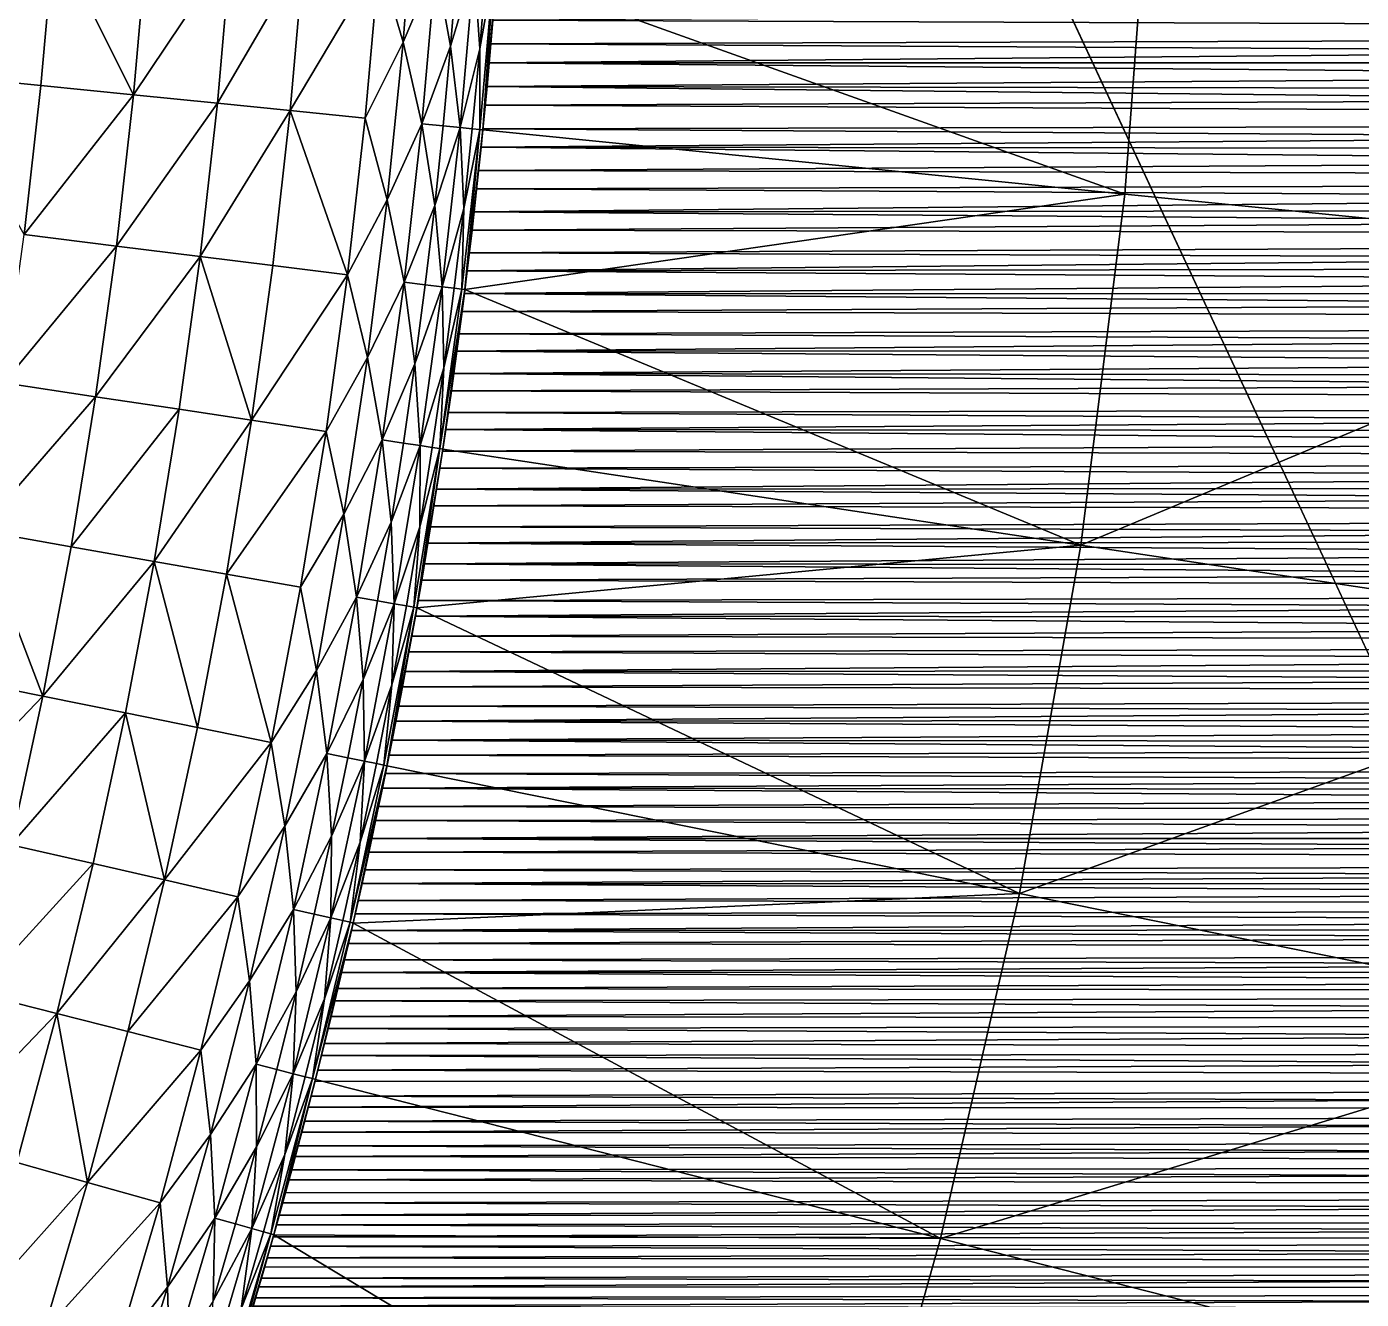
# Model space of a CAD drawing. Header units: millimetres. Extents: x -3750 to 5350, y -3750 to 3750.
# Drawn here: x 2311 to 2828, y -702 to -209 of the extents above; entities that cross this region are included whole.
import ezdxf

# ---------------------------------------------------------------- set-up
doc = ezdxf.new("R2010")
doc.units = ezdxf.units.MM
doc.header["$MEASUREMENT"] = 0
doc.layers.add('MESH_3D', color=2, linetype='CONTINUOUS')

msp = doc.modelspace()

# ---------------------------------------------------------------- linework, layer by layer
at = {"layer": 'MESH_3D'}
for points in [[(925.34, 3634.04, 32500), (-2410.45, 2872.67, 32500), (3378.63, -1627.06, 32500)], [(925.34, 3634.04, 32500), (3634.04, -925.34, 32500), (3745.34, -186.92, 32500)], [(925.34, 3634.04, 32500), (3378.63, -1627.06, 32500), (3634.04, -925.34, 32500)], [(3378.63, -1627.06, 32500), (-2410.45, 2872.67, 32500), (-1955.38, -3199.84, 32500)], [(2746.58, -137.08, 24200), (2736.33, -273.81, 24200), (2493.01, -186.83, 24000)], [(2985.09, -298.7, 24400), (2736.33, -273.81, 24200), (2746.58, -137.08, 24200)], [(2996.27, -149.54, 24400), (2985.09, -298.7, 24400), (2746.58, -137.08, 24200)], [(2461.28, -153.62, -205.25), (2456.68, -214.93, -205.25), (2447.36, -183.4, -238.11)], [(2461.28, -153.62, -205.25), (2469.34, -185.05, -171.85), (2456.68, -214.93, -205.25)], [(2321.43, -173.97, -455.71), (2274.58, -227.61, -506.08), (2279.55, -170.83, -506.08)], [(2321.43, -173.97, -455.71), (2316.37, -231.79, -455.71), (2274.58, -227.61, -506.08)], [(2352.18, -235.37, -406.77), (2316.37, -231.79, -455.71), (2321.43, -173.97, -455.71)], [(2357.32, -176.66, -406.77), (2352.18, -235.37, -406.77), (2321.43, -173.97, -455.71)], [(2389.93, -179.1, -355.73), (2352.18, -235.37, -406.77), (2357.32, -176.66, -406.77)], [(2389.93, -179.1, -355.73), (2384.72, -238.63, -355.73), (2352.18, -235.37, -406.77)], [(2418.25, -181.22, -303.82), (2384.72, -238.63, -355.73), (2389.93, -179.1, -355.73)], [(2418.25, -181.22, -303.82), (2412.98, -241.46, -303.82), (2384.72, -238.63, -355.73)], [(2447.36, -183.4, -238.11), (2412.98, -241.46, -303.82), (2418.25, -181.22, -303.82)], [(2447.36, -183.4, -238.11), (2442.03, -244.36, -238.11), (2412.98, -241.46, -303.82)], [(2456.68, -214.93, -205.25), (2442.03, -244.36, -238.11), (2447.36, -183.4, -238.11)], [(2456.68, -214.93, -205.25), (2469.34, -185.05, -171.85), (2463.96, -246.56, -171.85)], [(2475.1, -216.54, -138.74), (2463.96, -246.56, -171.85), (2469.34, -185.05, -171.85)], [(2477.61, -185.67, -138.74), (2475.1, -216.54, -138.74), (2469.34, -185.05, -171.85)], [(2477.61, -185.67, -138.74), (2484.16, -186.16, -105.25), (2475.1, -216.54, -138.74)], [(2475.1, -216.54, -138.74), (2484.16, -186.16, -105.25), (2478.74, -248.04, -105.25)], [(2486.36, -217.53, -71.93), (2478.74, -248.04, -105.25), (2484.16, -186.16, -105.25)], [(2488.88, -186.52, -71.93), (2486.36, -217.53, -71.93), (2484.16, -186.16, -105.25)], [(2488.88, -186.52, -71.93), (2491.83, -186.74, -38.42), (2486.36, -217.53, -71.93)], [(2486.36, -217.53, -71.93), (2491.83, -186.74, -38.42), (2486.4, -248.8, -38.42)], [(2491.83, -186.74, -38.42), (2487.58, -248.92), (2486.4, -248.8, -38.42)], [(2491.83, -186.74, -38.42), (2493.01, -186.83), (2487.58, -248.92)], [(2493.01, -186.83), (2490.68, -215.63, 429.61), (2487.58, -248.92)], [(2493.01, -186.83, 24000), (2487.58, -248.92, 24000), (2490.04, -222.95, 1968.3)], [(2736.33, -273.81, 24200), (2487.58, -248.92, 24000), (2493.01, -186.83, 24000)], [(2493.01, -186.83, 24000), (2490.04, -222.95, 1968.3), (2491.47, -206.39, 1972.92)], [(2493.01, -186.83), (2492.07, -199, 425.15), (2490.68, -215.63, 429.61)], [(3778.47, -211.51, 428.47), (2490.68, -215.63, 429.61), (2492.07, -199, 425.15)], [(3778.47, -211.51, 1971.53), (3775.41, -200.02, 1974.59), (2491.47, -206.39, 1972.92)], [(3775.41, -200.02, 425.41), (3778.47, -211.51, 428.47), (2492.07, -199, 425.15)], [(3778.47, -211.51, 1971.53), (2491.47, -206.39, 1972.92), (2490.04, -222.95, 1968.3)], [(3781.7, -222.96, 1968.3), (3778.47, -211.51, 1971.53), (2490.04, -222.95, 1968.3)], [(3778.47, -211.51, 428.47), (3781.7, -222.96, 431.7), (2490.68, -215.63, 429.61)], [(2456.68, -214.93, -205.25), (2450.56, -276.11, -205.25), (2442.03, -244.36, -238.11)], [(2456.68, -214.93, -205.25), (2463.96, -246.56, -171.85), (2450.56, -276.11, -205.25)], [(2475.1, -216.54, -138.74), (2472.21, -247.38, -138.74), (2463.96, -246.56, -171.85)], [(2475.1, -216.54, -138.74), (2478.74, -248.04, -105.25), (2472.21, -247.38, -138.74)], [(2490.68, -215.63, 429.61), (2489.2, -232.12, 434.42), (2487.58, -248.92)], [(3781.7, -222.96, 431.7), (2489.2, -232.12, 434.42), (2490.68, -215.63, 429.61)], [(2486.36, -217.53, -71.93), (2483.45, -248.51, -71.93), (2478.74, -248.04, -105.25)], [(2486.36, -217.53, -71.93), (2486.4, -248.8, -38.42), (2483.45, -248.51, -71.93)], [(2487.58, -248.92, 24000), (2488.51, -239.38, 1963.34), (2490.04, -222.95, 1968.3)], [(3785.1, -234.35, 1964.9), (2490.04, -222.95, 1968.3), (2488.51, -239.38, 1963.34)], [(3781.7, -222.96, 431.7), (3785.1, -234.35, 435.1), (2489.2, -232.12, 434.42)], [(3785.1, -234.35, 1964.9), (3781.7, -222.96, 1968.3), (2490.04, -222.95, 1968.3)], [(2316.37, -231.79, -455.71), (2309.87, -289.46, -455.71), (2274.58, -227.61, -506.08)], [(2352.18, -235.37, -406.77), (2309.87, -289.46, -455.71), (2316.37, -231.79, -455.71)], [(2489.2, -232.12, 434.42), (2487.62, -248.48, 439.57), (2487.58, -248.92)], [(3788.66, -245.7, 438.66), (2487.62, -248.48, 439.57), (2489.2, -232.12, 434.42)], [(3785.1, -234.35, 435.1), (3788.66, -245.7, 438.66), (2489.2, -232.12, 434.42)], [(2352.18, -235.37, -406.77), (2345.58, -293.94, -406.77), (2309.87, -289.46, -455.71)], [(2384.72, -238.63, -355.73), (2345.58, -293.94, -406.77), (2352.18, -235.37, -406.77)], [(3788.66, -245.7, 1961.34), (3785.1, -234.35, 1964.9), (2488.51, -239.38, 1963.34)], [(2384.72, -238.63, -355.73), (2378.03, -298.01, -355.73), (2345.58, -293.94, -406.77)], [(2412.98, -241.46, -303.82), (2378.03, -298.01, -355.73), (2384.72, -238.63, -355.73)], [(2412.98, -241.46, -303.82), (2406.21, -301.54, -303.82), (2378.03, -298.01, -355.73)], [(2435.18, -305.17, -238.11), (2406.21, -301.54, -303.82), (2412.98, -241.46, -303.82)], [(2442.03, -244.36, -238.11), (2435.18, -305.17, -238.11), (2412.98, -241.46, -303.82)], [(2487.58, -248.92, 24000), (2486.89, -255.67, 1958.04), (2488.51, -239.38, 1963.34)], [(3788.66, -245.7, 1961.34), (2488.51, -239.38, 1963.34), (2486.89, -255.67, 1958.04)], [(2450.56, -276.11, -205.25), (2435.18, -305.17, -238.11), (2442.03, -244.36, -238.11)], [(2450.56, -276.11, -205.25), (2463.96, -246.56, -171.85), (2457.04, -307.91, -171.85)], [(2468.93, -278.18, -138.74), (2457.04, -307.91, -171.85), (2463.96, -246.56, -171.85)], [(2472.21, -247.38, -138.74), (2468.93, -278.18, -138.74), (2463.96, -246.56, -171.85)], [(2472.21, -247.38, -138.74), (2478.74, -248.04, -105.25), (2468.93, -278.18, -138.74)], [(2468.93, -278.18, -138.74), (2478.74, -248.04, -105.25), (2471.79, -309.76, -105.25)], [(2480.16, -279.45, -71.93), (2471.79, -309.76, -105.25), (2478.74, -248.04, -105.25)], [(2483.45, -248.51, -71.93), (2480.16, -279.45, -71.93), (2478.74, -248.04, -105.25)], [(3792.4, -256.99, 1957.6), (3788.66, -245.7, 1961.34), (2486.89, -255.67, 1958.04)], [(3788.66, -245.7, 438.66), (3792.4, -256.99, 442.4), (2487.62, -248.48, 439.57)], [(2486.4, -248.8, -38.42), (2480.6, -310.86), (2479.43, -310.71, -38.42)], [(2480.16, -279.45, -71.93), (2486.4, -248.8, -38.42), (2479.43, -310.71, -38.42)], [(2483.45, -248.51, -71.93), (2486.4, -248.8, -38.42), (2480.16, -279.45, -71.93)], [(2486.4, -248.8, -38.42), (2487.58, -248.92), (2480.6, -310.86)], [(2487.58, -248.92), (2484.19, -280.75, 450.88), (2480.6, -310.86)], [(2487.58, -248.92, 24000), (2480.6, -310.86, 24000), (2485.18, -271.81, 1952.41)], [(2736.33, -273.81, 24200), (2480.6, -310.86, 24000), (2487.58, -248.92, 24000)], [(2487.58, -248.92), (2485.95, -264.69, 445.06), (2484.19, -280.75, 450.88)], [(2487.58, -248.92, 24000), (2485.18, -271.81, 1952.41), (2486.89, -255.67, 1958.04)], [(2487.62, -248.48, 439.57), (2485.95, -264.69, 445.06), (2487.58, -248.92)], [(3792.4, -256.99, 442.4), (2485.95, -264.69, 445.06), (2487.62, -248.48, 439.57)], [(3796.3, -268.22, 1953.7), (2486.89, -255.67, 1958.04), (2485.18, -271.81, 1952.41)], [(3792.4, -256.99, 442.4), (3796.3, -268.22, 446.3), (2485.95, -264.69, 445.06)], [(3796.3, -268.22, 1953.7), (3792.4, -256.99, 1957.6), (2486.89, -255.67, 1958.04)], [(3796.3, -268.22, 446.3), (2484.19, -280.75, 450.88), (2485.95, -264.69, 445.06)], [(3796.3, -268.22, 446.3), (3800.37, -279.39, 450.37), (2484.19, -280.75, 450.88)], [(3800.37, -279.39, 1949.63), (3796.3, -268.22, 1953.7), (2485.18, -271.81, 1952.41)], [(2480.6, -310.86, 24000), (2483.38, -287.8, 1946.44), (2485.18, -271.81, 1952.41)], [(2736.33, -273.81, 24200), (2719.28, -409.87, 24200), (2480.6, -310.86, 24000)], [(3800.37, -279.39, 1949.63), (2485.18, -271.81, 1952.41), (2483.38, -287.8, 1946.44)], [(2985.09, -298.7, 24400), (2719.28, -409.87, 24200), (2736.33, -273.81, 24200)], [(2450.56, -276.11, -205.25), (2442.91, -337.12, -205.25), (2435.18, -305.17, -238.11)], [(2450.56, -276.11, -205.25), (2457.04, -307.91, -171.85), (2442.91, -337.12, -205.25)], [(2468.93, -278.18, -138.74), (2465.27, -308.94, -138.74), (2457.04, -307.91, -171.85)], [(2468.93, -278.18, -138.74), (2471.79, -309.76, -105.25), (2465.27, -308.94, -138.74)], [(2480.16, -279.45, -71.93), (2476.49, -310.34, -71.93), (2471.79, -309.76, -105.25)], [(2480.16, -279.45, -71.93), (2479.43, -310.71, -38.42), (2476.49, -310.34, -71.93)], [(2484.19, -280.75, 450.88), (2482.34, -296.64, 457.03), (2480.6, -310.86)], [(3804.61, -290.51, 454.61), (2482.34, -296.64, 457.03), (2484.19, -280.75, 450.88)], [(3804.61, -290.51, 1945.39), (3800.37, -279.39, 1949.63), (2483.38, -287.8, 1946.44)], [(3800.37, -279.39, 450.37), (3804.61, -290.51, 454.61), (2484.19, -280.75, 450.88)], [(2345.58, -293.94, -406.77), (2301.94, -346.96, -455.71), (2309.87, -289.46, -455.71)], [(2480.6, -310.86, 24000), (2481.5, -303.61, 1940.15), (2483.38, -287.8, 1946.44)], [(3804.61, -290.51, 1945.39), (2483.38, -287.8, 1946.44), (2481.5, -303.61, 1940.15)], [(2345.58, -293.94, -406.77), (2337.52, -352.33, -406.77), (2301.94, -346.96, -455.71)], [(2378.03, -298.01, -355.73), (2337.52, -352.33, -406.77), (2345.58, -293.94, -406.77)], [(3809.01, -301.55, 1940.99), (3804.61, -290.51, 1945.39), (2481.5, -303.61, 1940.15)], [(3804.61, -290.51, 454.61), (3809.01, -301.55, 459.01), (2482.34, -296.64, 457.03)], [(2378.03, -298.01, -355.73), (2369.86, -357.2, -355.73), (2337.52, -352.33, -406.77)], [(2397.94, -361.43, -303.82), (2369.86, -357.2, -355.73), (2378.03, -298.01, -355.73)], [(2406.21, -301.54, -303.82), (2397.94, -361.43, -303.82), (2378.03, -298.01, -355.73)], [(2482.34, -296.64, 457.03), (2480.41, -312.37, 463.5), (2480.6, -310.86)], [(3809.01, -301.55, 459.01), (2480.41, -312.37, 463.5), (2482.34, -296.64, 457.03)], [(2985.09, -298.7, 24400), (2966.49, -447.13, 24400), (2719.28, -409.87, 24200)], [(2435.18, -305.17, -238.11), (2397.94, -361.43, -303.82), (2406.21, -301.54, -303.82)], [(2480.6, -310.86, 24000), (2479.53, -319.26, 1933.53), (2481.5, -303.61, 1940.15)], [(3813.57, -312.53, 1936.43), (2481.5, -303.61, 1940.15), (2479.53, -319.26, 1933.53)], [(3809.01, -301.55, 459.01), (3813.57, -312.53, 463.57), (2480.41, -312.37, 463.5)], [(3813.57, -312.53, 1936.43), (3809.01, -301.55, 1940.99), (2481.5, -303.61, 1940.15)], [(2435.18, -305.17, -238.11), (2426.81, -365.78, -238.11), (2397.94, -361.43, -303.82)], [(2442.91, -337.12, -205.25), (2426.81, -365.78, -238.11), (2435.18, -305.17, -238.11)], [(2442.91, -337.12, -205.25), (2457.04, -307.91, -171.85), (2448.6, -369.07, -171.85)], [(2461.23, -339.65, -138.74), (2448.6, -369.07, -171.85), (2457.04, -307.91, -171.85)], [(2465.27, -308.94, -138.74), (2461.23, -339.65, -138.74), (2457.04, -307.91, -171.85)], [(2465.27, -308.94, -138.74), (2471.79, -309.76, -105.25), (2461.23, -339.65, -138.74)], [(2461.23, -339.65, -138.74), (2471.79, -309.76, -105.25), (2463.3, -371.28, -105.25)], [(2472.43, -341.19, -71.93), (2463.3, -371.28, -105.25), (2471.79, -309.76, -105.25)], [(2476.49, -310.34, -71.93), (2472.43, -341.19, -71.93), (2471.79, -309.76, -105.25)], [(2479.43, -310.71, -38.42), (2480.6, -310.86), (2470.91, -372.43, -38.42)], [(2472.43, -341.19, -71.93), (2479.43, -310.71, -38.42), (2470.91, -372.43, -38.42)], [(2470.91, -372.43, -38.42), (2480.6, -310.86), (2472.08, -372.61)], [(2480.6, -310.86), (2476.32, -343.29, 477.4), (2472.08, -372.61)], [(2480.6, -310.86, 24000), (2472.08, -372.61, 24000), (2477.49, -334.73, 1926.61)], [(2719.28, -409.87, 24200), (2472.08, -372.61, 24000), (2480.6, -310.86, 24000)], [(2476.49, -310.34, -71.93), (2479.43, -310.71, -38.42), (2472.43, -341.19, -71.93)], [(2480.6, -310.86), (2478.4, -327.92, 470.3), (2476.32, -343.29, 477.4)], [(2480.6, -310.86, 24000), (2477.49, -334.73, 1926.61), (2479.53, -319.26, 1933.53)], [(2480.41, -312.37, 463.5), (2478.4, -327.92, 470.3), (2480.6, -310.86)], [(3818.3, -323.45, 468.3), (2478.4, -327.92, 470.3), (2480.41, -312.37, 463.5)], [(3818.3, -323.45, 1931.7), (3813.57, -312.53, 1936.43), (2479.53, -319.26, 1933.53)], [(3813.57, -312.53, 463.57), (3818.3, -323.45, 468.3), (2480.41, -312.37, 463.5)], [(3818.3, -323.45, 1931.7), (2479.53, -319.26, 1933.53), (2477.49, -334.73, 1926.61)], [(3823.19, -334.29, 1926.81), (3818.3, -323.45, 1931.7), (2477.49, -334.73, 1926.61)], [(3818.3, -323.45, 468.3), (3823.19, -334.29, 473.19), (2478.4, -327.92, 470.3)], [(3823.19, -334.29, 473.19), (2476.32, -343.29, 477.4), (2478.4, -327.92, 470.3)], [(2472.08, -372.61, 24000), (2475.38, -350.01, 1919.37), (2477.49, -334.73, 1926.61)], [(3828.24, -345.05, 1921.76), (2477.49, -334.73, 1926.61), (2475.38, -350.01, 1919.37)], [(3823.19, -334.29, 473.19), (3828.24, -345.05, 478.24), (2476.32, -343.29, 477.4)], [(3828.24, -345.05, 1921.76), (3823.19, -334.29, 1926.81), (2477.49, -334.73, 1926.61)], [(2442.91, -337.12, -205.25), (2433.75, -397.92, -205.25), (2426.81, -365.78, -238.11)], [(2442.91, -337.12, -205.25), (2448.6, -369.07, -171.85), (2433.75, -397.92, -205.25)], [(2461.23, -339.65, -138.74), (2456.8, -370.3, -138.74), (2448.6, -369.07, -171.85)], [(2461.23, -339.65, -138.74), (2463.3, -371.28, -105.25), (2456.8, -370.3, -138.74)], [(2472.43, -341.19, -71.93), (2467.98, -371.99, -71.93), (2463.3, -371.28, -105.25)], [(2472.43, -341.19, -71.93), (2470.91, -372.43, -38.42), (2467.98, -371.99, -71.93)], [(2476.32, -343.29, 477.4), (2474.17, -358.47, 484.81), (2472.08, -372.61)], [(3833.45, -355.74, 483.45), (2474.17, -358.47, 484.81), (2476.32, -343.29, 477.4)], [(3833.45, -355.74, 1916.55), (3828.24, -345.05, 1921.76), (2475.38, -350.01, 1919.37)], [(3828.24, -345.05, 478.24), (3833.45, -355.74, 483.45), (2476.32, -343.29, 477.4)], [(2337.52, -352.33, -406.77), (2292.57, -404.24, -455.71), (2301.94, -346.96, -455.71)], [(2472.08, -372.61, 24000), (2473.2, -365.1, 1911.83), (2475.38, -350.01, 1919.37)], [(3833.45, -355.74, 1916.55), (2475.38, -350.01, 1919.37), (2473.2, -365.1, 1911.83)], [(2337.52, -352.33, -406.77), (2328.01, -410.49, -406.77), (2292.57, -404.24, -455.71)], [(2369.86, -357.2, -355.73), (2328.01, -410.49, -406.77), (2337.52, -352.33, -406.77)], [(3838.82, -366.36, 1911.18), (3833.45, -355.74, 1916.55), (2473.2, -365.1, 1911.83)], [(3833.45, -355.74, 483.45), (3838.82, -366.36, 488.82), (2474.17, -358.47, 484.81)], [(2369.86, -357.2, -355.73), (2360.22, -416.17, -355.73), (2328.01, -410.49, -406.77)], [(2397.94, -361.43, -303.82), (2360.22, -416.17, -355.73), (2369.86, -357.2, -355.73)], [(2397.94, -361.43, -303.82), (2388.19, -421.1, -303.82), (2360.22, -416.17, -355.73)], [(2426.81, -365.78, -238.11), (2388.19, -421.1, -303.82), (2397.94, -361.43, -303.82)], [(2474.17, -358.47, 484.81), (2471.95, -373.45, 492.51), (2472.08, -372.61)], [(3838.82, -366.36, 488.82), (2471.95, -373.45, 492.51), (2474.17, -358.47, 484.81)], [(2426.81, -365.78, -238.11), (2416.94, -426.17, -238.11), (2388.19, -421.1, -303.82)], [(2433.75, -397.92, -205.25), (2416.94, -426.17, -238.11), (2426.81, -365.78, -238.11)], [(2472.08, -372.61, 24000), (2470.95, -379.99, 1903.99), (2473.2, -365.1, 1911.83)], [(3844.34, -376.89, 1905.66), (2473.2, -365.1, 1911.83), (2470.95, -379.99, 1903.99)], [(3838.82, -366.36, 488.82), (3844.34, -376.89, 494.34), (2471.95, -373.45, 492.51)], [(3844.34, -376.89, 1905.66), (3838.82, -366.36, 1911.18), (2473.2, -365.1, 1911.83)], [(2433.75, -397.92, -205.25), (2448.6, -369.07, -171.85), (2438.64, -430, -171.85)], [(2451.99, -400.9, -138.74), (2438.64, -430, -171.85), (2448.6, -369.07, -171.85)], [(2456.8, -370.3, -138.74), (2451.99, -400.9, -138.74), (2448.6, -369.07, -171.85)], [(2456.8, -370.3, -138.74), (2463.3, -371.28, -105.25), (2451.99, -400.9, -138.74)], [(2451.99, -400.9, -138.74), (2463.3, -371.28, -105.25), (2453.28, -432.58, -105.25)], [(2463.15, -402.73, -71.93), (2453.28, -432.58, -105.25), (2463.3, -371.28, -105.25)], [(2467.98, -371.99, -71.93), (2463.15, -402.73, -71.93), (2463.3, -371.28, -105.25)], [(2467.98, -371.99, -71.93), (2470.91, -372.43, -38.42), (2463.15, -402.73, -71.93)], [(2470.91, -372.43, -38.42), (2462.02, -434.12), (2460.86, -433.92, -38.42)], [(2463.15, -402.73, -71.93), (2470.91, -372.43, -38.42), (2460.86, -433.92, -38.42)], [(2470.91, -372.43, -38.42), (2472.08, -372.61), (2462.02, -434.12)], [(2472.08, -372.61), (2467.34, -402.8, 508.8), (2462.02, -434.12)], [(2472.08, -372.61, 24000), (2462.02, -434.12, 24000), (2466.29, -409.15, 1887.46)], [(2719.28, -409.87, 24200), (2462.02, -434.12, 24000), (2472.08, -372.61, 24000)], [(2472.08, -372.61, 24000), (2466.29, -409.15, 1887.46), (2468.65, -394.67, 1895.87)], [(2472.08, -372.61), (2469.67, -388.23, 500.52), (2467.34, -402.8, 508.8)], [(2472.08, -372.61, 24000), (2468.65, -394.67, 1895.87), (2470.95, -379.99, 1903.99)], [(2471.95, -373.45, 492.51), (2469.67, -388.23, 500.52), (2472.08, -372.61)], [(3844.34, -376.89, 494.34), (2469.67, -388.23, 500.52), (2471.95, -373.45, 492.51)], [(3844.34, -376.89, 494.34), (3850.02, -387.34, 500.02), (2469.67, -388.23, 500.52)], [(3850.02, -387.34, 1899.98), (3844.34, -376.89, 1905.66), (2470.95, -379.99, 1903.99)], [(3850.02, -387.34, 1899.98), (2470.95, -379.99, 1903.99), (2468.65, -394.67, 1895.87)], [(3855.86, -397.7, 1894.14), (3850.02, -387.34, 1899.98), (2468.65, -394.67, 1895.87)], [(3850.02, -387.34, 500.02), (3855.86, -397.7, 505.86), (2469.67, -388.23, 500.52)], [(3855.86, -397.7, 505.86), (2467.34, -402.8, 508.8), (2469.67, -388.23, 500.52)], [(2433.75, -397.92, -205.25), (2423.07, -458.47, -205.25), (2416.94, -426.17, -238.11)], [(2433.75, -397.92, -205.25), (2438.64, -430, -171.85), (2423.07, -458.47, -205.25)], [(3855.86, -397.7, 1894.14), (2468.65, -394.67, 1895.87), (2466.29, -409.15, 1887.46)], [(3861.84, -407.97, 1888.16), (3855.86, -397.7, 1894.14), (2466.29, -409.15, 1887.46)], [(3855.86, -397.7, 505.86), (3861.84, -407.97, 511.84), (2467.34, -402.8, 508.8)], [(2451.99, -400.9, -138.74), (2446.81, -431.44, -138.74), (2438.64, -430, -171.85)], [(2451.99, -400.9, -138.74), (2453.28, -432.58, -105.25), (2446.81, -431.44, -138.74)], [(2463.15, -402.73, -71.93), (2457.94, -433.4, -71.93), (2453.28, -432.58, -105.25)], [(2463.15, -402.73, -71.93), (2460.86, -433.92, -38.42), (2457.94, -433.4, -71.93)], [(2467.34, -402.8, 508.8), (2464.95, -417.15, 517.37), (2462.02, -434.12)], [(3861.84, -407.97, 511.84), (2464.95, -417.15, 517.37), (2467.34, -402.8, 508.8)], [(2317.06, -468.4, -406.77), (2281.78, -461.27, -455.71), (2292.57, -404.24, -455.71)], [(2328.01, -410.49, -406.77), (2317.06, -468.4, -406.77), (2292.57, -404.24, -455.71)], [(3861.84, -407.97, 511.84), (3867.98, -418.16, 517.98), (2464.95, -417.15, 517.37)], [(3867.98, -418.16, 1882.02), (3861.84, -407.97, 1888.16), (2466.29, -409.15, 1887.46)], [(2360.22, -416.17, -355.73), (2317.06, -468.4, -406.77), (2328.01, -410.49, -406.77)], [(2462.02, -434.12, 24000), (2463.89, -423.4, 1878.77), (2466.29, -409.15, 1887.46)], [(2719.28, -409.87, 24200), (2695.47, -544.9, 24200), (2462.02, -434.12, 24000)], [(3867.98, -418.16, 1882.02), (2466.29, -409.15, 1887.46), (2463.89, -423.4, 1878.77)], [(2966.49, -447.13, 24400), (2695.47, -544.9, 24200), (2719.28, -409.87, 24200)], [(2360.22, -416.17, -355.73), (2349.11, -474.88, -355.73), (2317.06, -468.4, -406.77)], [(2376.95, -480.51, -303.82), (2349.11, -474.88, -355.73), (2360.22, -416.17, -355.73)], [(2388.19, -421.1, -303.82), (2376.95, -480.51, -303.82), (2360.22, -416.17, -355.73)], [(2464.95, -417.15, 517.37), (2462.52, -431.29, 526.21), (2462.02, -434.12)], [(3874.27, -428.25, 524.27), (2462.52, -431.29, 526.21), (2464.95, -417.15, 517.37)], [(3874.27, -428.25, 1875.73), (3867.98, -418.16, 1882.02), (2463.89, -423.4, 1878.77)], [(3867.98, -418.16, 517.98), (3874.27, -428.25, 524.27), (2464.95, -417.15, 517.37)], [(2405.56, -486.3, -238.11), (2376.95, -480.51, -303.82), (2388.19, -421.1, -303.82)], [(2416.94, -426.17, -238.11), (2405.56, -486.3, -238.11), (2388.19, -421.1, -303.82)], [(2462.02, -434.12, 24000), (2461.43, -437.43, 1869.82), (2463.89, -423.4, 1878.77)], [(3874.27, -428.25, 1875.73), (2463.89, -423.4, 1878.77), (2461.43, -437.43, 1869.82)], [(2423.07, -458.47, -205.25), (2405.56, -486.3, -238.11), (2416.94, -426.17, -238.11)], [(3880.72, -438.24, 1869.28), (3874.27, -428.25, 1875.73), (2461.43, -437.43, 1869.82)], [(3874.27, -428.25, 524.27), (3880.72, -438.24, 530.72), (2462.52, -431.29, 526.21)], [(2423.07, -458.47, -205.25), (2438.64, -430, -171.85), (2427.16, -490.66, -171.85)], [(2441.24, -461.91, -138.74), (2427.16, -490.66, -171.85), (2438.64, -430, -171.85)], [(2446.81, -431.44, -138.74), (2441.24, -461.91, -138.74), (2438.64, -430, -171.85)], [(2446.81, -431.44, -138.74), (2453.28, -432.58, -105.25), (2441.24, -461.91, -138.74)], [(2441.24, -461.91, -138.74), (2453.28, -432.58, -105.25), (2441.73, -493.61, -105.25)], [(2452.35, -464.01, -71.93), (2441.73, -493.61, -105.25), (2453.28, -432.58, -105.25)], [(2460.86, -433.92, -38.42), (2450.43, -495.37), (2449.27, -495.13, -38.42)], [(2452.35, -464.01, -71.93), (2460.86, -433.92, -38.42), (2449.27, -495.13, -38.42)], [(2460.86, -433.92, -38.42), (2462.02, -434.12), (2450.43, -495.37)], [(2462.02, -434.12), (2457.53, -458.86, 544.68), (2450.43, -495.37)], [(2462.02, -434.12, 24000), (2450.43, -495.37, 24000), (2456.41, -464.8, 1851.13)], [(2695.47, -544.9, 24200), (2450.43, -495.37, 24000), (2462.02, -434.12, 24000)], [(2457.94, -433.4, -71.93), (2452.35, -464.01, -71.93), (2453.28, -432.58, -105.25)], [(2457.94, -433.4, -71.93), (2460.86, -433.92, -38.42), (2452.35, -464.01, -71.93)], [(2462.02, -434.12, 24000), (2456.41, -464.8, 1851.13), (2458.94, -451.23, 1860.6)], [(2462.02, -434.12), (2460.04, -445.19, 535.32), (2457.53, -458.86, 544.68)], [(2462.02, -434.12, 24000), (2458.94, -451.23, 1860.6), (2461.43, -437.43, 1869.82)], [(2462.52, -431.29, 526.21), (2460.04, -445.19, 535.32), (2462.02, -434.12)], [(3880.72, -438.24, 530.72), (2460.04, -445.19, 535.32), (2462.52, -431.29, 526.21)], [(3887.3, -448.14, 1862.7), (2461.43, -437.43, 1869.82), (2458.94, -451.23, 1860.6)], [(3880.72, -438.24, 530.72), (3887.3, -448.14, 537.3), (2460.04, -445.19, 535.32)], [(3887.3, -448.14, 1862.7), (3880.72, -438.24, 1869.28), (2461.43, -437.43, 1869.82)], [(3887.3, -448.14, 537.3), (2457.53, -458.86, 544.68), (2460.04, -445.19, 535.32)], [(3887.3, -448.14, 537.3), (3894.04, -457.95, 544.04), (2457.53, -458.86, 544.68)], [(3894.04, -457.95, 1855.96), (3887.3, -448.14, 1862.7), (2458.94, -451.23, 1860.6)], [(2966.49, -447.13, 24400), (2940.52, -594.44, 24400), (2695.47, -544.9, 24200)], [(3894.04, -457.95, 1855.96), (2458.94, -451.23, 1860.6), (2456.41, -464.8, 1851.13)], [(2423.07, -458.47, -205.25), (2410.89, -518.74, -205.25), (2405.56, -486.3, -238.11)], [(2423.07, -458.47, -205.25), (2427.16, -490.66, -171.85), (2410.89, -518.74, -205.25)], [(2457.53, -458.86, 544.68), (2454.98, -472.3, 554.29), (2450.43, -495.37)], [(3900.92, -467.65, 550.92), (2454.98, -472.3, 554.29), (2457.53, -458.86, 544.68)], [(3900.92, -467.65, 1849.08), (3894.04, -457.95, 1855.96), (2456.41, -464.8, 1851.13)], [(3894.04, -457.95, 544.04), (3900.92, -467.65, 550.92), (2457.53, -458.86, 544.68)], [(2317.06, -468.4, -406.77), (2269.57, -518.02, -455.71), (2281.78, -461.27, -455.71)], [(2441.24, -461.91, -138.74), (2435.29, -492.3, -138.74), (2427.16, -490.66, -171.85)], [(2441.24, -461.91, -138.74), (2441.73, -493.61, -105.25), (2435.29, -492.3, -138.74)], [(2452.35, -464.01, -71.93), (2446.37, -494.54, -71.93), (2441.73, -493.61, -105.25)], [(2452.35, -464.01, -71.93), (2449.27, -495.13, -38.42), (2446.37, -494.54, -71.93)], [(2450.43, -495.37, 24000), (2453.85, -478.12, 1841.41), (2456.41, -464.8, 1851.13)], [(3900.92, -467.65, 1849.08), (2456.41, -464.8, 1851.13), (2453.85, -478.12, 1841.41)], [(2317.06, -468.4, -406.77), (2304.66, -526.02, -406.77), (2269.57, -518.02, -455.71)], [(2349.11, -474.88, -355.73), (2304.66, -526.02, -406.77), (2317.06, -468.4, -406.77)], [(3907.94, -477.24, 1842.06), (3900.92, -467.65, 1849.08), (2453.85, -478.12, 1841.41)], [(3900.92, -467.65, 550.92), (3907.94, -477.24, 557.94), (2454.98, -472.3, 554.29)], [(2349.11, -474.88, -355.73), (2336.54, -533.3, -355.73), (2304.66, -526.02, -406.77)], [(2364.23, -539.62, -303.82), (2336.54, -533.3, -355.73), (2349.11, -474.88, -355.73)], [(2376.95, -480.51, -303.82), (2364.23, -539.62, -303.82), (2349.11, -474.88, -355.73)], [(2454.98, -472.3, 554.29), (2452.41, -485.48, 564.15), (2450.43, -495.37)], [(3907.94, -477.24, 557.94), (2452.41, -485.48, 564.15), (2454.98, -472.3, 554.29)], [(2405.56, -486.3, -238.11), (2364.23, -539.62, -303.82), (2376.95, -480.51, -303.82)], [(2450.43, -495.37, 24000), (2451.27, -491.2, 1831.45), (2453.85, -478.12, 1841.41)], [(3915.11, -486.73, 1834.89), (2453.85, -478.12, 1841.41), (2451.27, -491.2, 1831.45)], [(3907.94, -477.24, 557.94), (3915.11, -486.73, 565.11), (2452.41, -485.48, 564.15)], [(3915.11, -486.73, 1834.89), (3907.94, -477.24, 1842.06), (2453.85, -478.12, 1841.41)], [(2452.41, -485.48, 564.15), (2449.81, -498.42, 574.24), (2450.43, -495.37)], [(3922.41, -496.12, 572.41), (2449.81, -498.42, 574.24), (2452.41, -485.48, 564.15)], [(3915.11, -486.73, 565.11), (3922.41, -496.12, 572.41), (2452.41, -485.48, 564.15)], [(2405.56, -486.3, -238.11), (2392.69, -546.12, -238.11), (2364.23, -539.62, -303.82)], [(2410.89, -518.74, -205.25), (2392.69, -546.12, -238.11), (2405.56, -486.3, -238.11)], [(2410.89, -518.74, -205.25), (2427.16, -490.66, -171.85), (2414.18, -551.02, -171.85)], [(2428.96, -522.63, -138.74), (2414.18, -551.02, -171.85), (2427.16, -490.66, -171.85)], [(2435.29, -492.3, -138.74), (2428.96, -522.63, -138.74), (2427.16, -490.66, -171.85)], [(2450.43, -495.37, 24000), (2448.66, -504.02, 1821.26), (2451.27, -491.2, 1831.45)], [(3922.41, -496.12, 1827.59), (2451.27, -491.2, 1831.45), (2448.66, -504.02, 1821.26)], [(3922.41, -496.12, 1827.59), (3915.11, -486.73, 1834.89), (2451.27, -491.2, 1831.45)], [(2428.96, -522.63, -138.74), (2441.73, -493.61, -105.25), (2428.66, -554.33, -105.25)], [(2440.01, -525, -71.93), (2428.66, -554.33, -105.25), (2441.73, -493.61, -105.25)], [(2435.29, -492.3, -138.74), (2441.73, -493.61, -105.25), (2428.96, -522.63, -138.74)], [(2449.27, -495.13, -38.42), (2450.43, -495.37), (2436.17, -556.04, -38.42)], [(2440.01, -525, -71.93), (2449.27, -495.13, -38.42), (2436.17, -556.04, -38.42)], [(2436.17, -556.04, -38.42), (2450.43, -495.37), (2437.32, -556.3)], [(2450.43, -495.37), (2444.57, -523.53, 595.09), (2437.32, -556.3)], [(2450.43, -495.37, 24000), (2437.32, -556.3, 24000), (2443.41, -528.9, 1800.22)], [(2695.47, -544.9, 24200), (2437.32, -556.3, 24000), (2450.43, -495.37, 24000)], [(2446.37, -494.54, -71.93), (2440.01, -525, -71.93), (2441.73, -493.61, -105.25)], [(2446.37, -494.54, -71.93), (2449.27, -495.13, -38.42), (2440.01, -525, -71.93)], [(2450.43, -495.37, 24000), (2443.41, -528.9, 1800.22), (2446.04, -516.59, 1810.84)], [(2450.43, -495.37), (2447.2, -511.11, 584.56), (2444.57, -523.53, 595.09)], [(2450.43, -495.37, 24000), (2446.04, -516.59, 1810.84), (2448.66, -504.02, 1821.26)], [(2450.43, -495.37), (2449.81, -498.42, 574.24), (2447.2, -511.11, 584.56)], [(3929.85, -505.39, 1820.15), (3922.41, -496.12, 1827.59), (2448.66, -504.02, 1821.26)], [(3922.41, -496.12, 572.41), (3929.85, -505.39, 579.85), (2449.81, -498.42, 574.24)], [(3929.85, -505.39, 579.85), (2447.2, -511.11, 584.56), (2449.81, -498.42, 574.24)], [(3937.44, -514.55, 1812.56), (2448.66, -504.02, 1821.26), (2446.04, -516.59, 1810.84)], [(3929.85, -505.39, 579.85), (3937.44, -514.55, 587.44), (2447.2, -511.11, 584.56)], [(3937.44, -514.55, 1812.56), (3929.85, -505.39, 1820.15), (2448.66, -504.02, 1821.26)], [(3937.44, -514.55, 587.44), (2444.57, -523.53, 595.09), (2447.2, -511.11, 584.56)], [(3945.15, -523.6, 1804.85), (2446.04, -516.59, 1810.84), (2443.41, -528.9, 1800.22)], [(3937.44, -514.55, 587.44), (3945.15, -523.6, 595.15), (2444.57, -523.53, 595.09)], [(3945.15, -523.6, 1804.85), (3937.44, -514.55, 1812.56), (2446.04, -516.59, 1810.84)], [(2410.89, -518.74, -205.25), (2397.21, -578.68, -205.25), (2392.69, -546.12, -238.11)], [(2410.89, -518.74, -205.25), (2414.18, -551.02, -171.85), (2397.21, -578.68, -205.25)], [(2336.54, -533.3, -355.73), (2290.83, -583.32, -406.77), (2304.66, -526.02, -406.77)], [(2428.96, -522.63, -138.74), (2422.26, -552.86, -138.74), (2414.18, -551.02, -171.85)], [(2428.96, -522.63, -138.74), (2428.66, -554.33, -105.25), (2422.26, -552.86, -138.74)], [(2440.01, -525, -71.93), (2433.28, -555.38, -71.93), (2428.66, -554.33, -105.25)], [(2440.01, -525, -71.93), (2436.17, -556.04, -38.42), (2433.28, -555.38, -71.93)], [(2444.57, -523.53, 595.09), (2441.93, -535.7, 605.84), (2437.32, -556.3)], [(3953, -532.53, 603), (2441.93, -535.7, 605.84), (2444.57, -523.53, 595.09)], [(3953, -532.53, 1797), (3945.15, -523.6, 1804.85), (2443.41, -528.9, 1800.22)], [(3945.15, -523.6, 595.15), (3953, -532.53, 603), (2444.57, -523.53, 595.09)], [(2437.32, -556.3, 24000), (2440.77, -540.95, 1789.39), (2443.41, -528.9, 1800.22)], [(3953, -532.53, 1797), (2443.41, -528.9, 1800.22), (2440.77, -540.95, 1789.39)], [(3960.98, -541.35, 1789.02), (3953, -532.53, 1797), (2440.77, -540.95, 1789.39)], [(3953, -532.53, 603), (3960.98, -541.35, 610.98), (2441.93, -535.7, 605.84)], [(2336.54, -533.3, -355.73), (2322.52, -591.39, -355.73), (2290.83, -583.32, -406.77)], [(2364.23, -539.62, -303.82), (2322.52, -591.39, -355.73), (2336.54, -533.3, -355.73)], [(2441.93, -535.7, 605.84), (2439.29, -547.59, 616.78), (2437.32, -556.3)], [(3960.98, -541.35, 610.98), (2439.29, -547.59, 616.78), (2441.93, -535.7, 605.84)], [(2364.23, -539.62, -303.82), (2350.04, -598.39, -303.82), (2322.52, -591.39, -355.73)], [(2392.69, -546.12, -238.11), (2350.04, -598.39, -303.82), (2364.23, -539.62, -303.82)], [(2437.32, -556.3, 24000), (2438.13, -552.72, 1778.36), (2440.77, -540.95, 1789.39)], [(3969.1, -550.05, 1780.9), (2440.77, -540.95, 1789.39), (2438.13, -552.72, 1778.36)], [(3960.98, -541.35, 610.98), (3969.1, -550.05, 619.1), (2439.29, -547.59, 616.78)], [(3969.1, -550.05, 1780.9), (3960.98, -541.35, 1789.02), (2440.77, -540.95, 1789.39)], [(2392.69, -546.12, -238.11), (2378.33, -605.6, -238.11), (2350.04, -598.39, -303.82)], [(2397.21, -578.68, -205.25), (2378.33, -605.6, -238.11), (2392.69, -546.12, -238.11)], [(2439.29, -547.59, 616.78), (2436.65, -559.21, 627.91), (2437.32, -556.3)], [(3969.1, -550.05, 619.1), (2436.65, -559.21, 627.91), (2439.29, -547.59, 616.78)], [(2695.47, -544.9, 24200), (2664.96, -678.58, 24200), (2437.32, -556.3, 24000)], [(2940.52, -594.44, 24400), (2664.96, -678.58, 24200), (2695.47, -544.9, 24200)], [(2397.21, -578.68, -205.25), (2414.18, -551.02, -171.85), (2399.69, -611.04, -171.85)], [(2415.18, -583.02, -138.74), (2399.69, -611.04, -171.85), (2414.18, -551.02, -171.85)], [(2422.26, -552.86, -138.74), (2415.18, -583.02, -138.74), (2414.18, -551.02, -171.85)], [(2422.26, -552.86, -138.74), (2428.66, -554.33, -105.25), (2415.18, -583.02, -138.74)], [(2437.32, -556.3, 24000), (2435.5, -564.22, 1767.14), (2438.13, -552.72, 1778.36)], [(3977.34, -558.62, 1772.66), (2438.13, -552.72, 1778.36), (2435.5, -564.22, 1767.14)], [(3969.1, -550.05, 619.1), (3977.34, -558.62, 627.34), (2436.65, -559.21, 627.91)], [(3977.34, -558.62, 1772.66), (3969.1, -550.05, 1780.9), (2438.13, -552.72, 1778.36)], [(2415.18, -583.02, -138.74), (2428.66, -554.33, -105.25), (2414.09, -614.7, -105.25)], [(2426.17, -585.67, -71.93), (2414.09, -614.7, -105.25), (2428.66, -554.33, -105.25)], [(2436.17, -556.04, -38.42), (2437.32, -556.3), (2421.55, -616.6, -38.42)], [(2426.17, -585.67, -71.93), (2436.17, -556.04, -38.42), (2421.55, -616.6, -38.42)], [(2421.55, -616.6, -38.42), (2437.32, -556.3), (2422.69, -616.89)], [(2437.32, -556.3), (2431.4, -581.65, 650.74), (2422.69, -616.89)], [(2437.32, -556.3, 24000), (2422.69, -616.89, 24000), (2430.25, -586.43, 1744.15)], [(2664.96, -678.58, 24200), (2422.69, -616.89, 24000), (2437.32, -556.3, 24000)], [(2433.28, -555.38, -71.93), (2426.17, -585.67, -71.93), (2428.66, -554.33, -105.25)], [(2433.28, -555.38, -71.93), (2436.17, -556.04, -38.42), (2426.17, -585.67, -71.93)], [(2437.32, -556.3, 24000), (2430.25, -586.43, 1744.15), (2432.87, -575.46, 1755.74)], [(2437.32, -556.3), (2434.02, -570.56, 639.23), (2431.4, -581.65, 650.74)], [(2437.32, -556.3, 24000), (2432.87, -575.46, 1755.74), (2435.5, -564.22, 1767.14)], [(2436.65, -559.21, 627.91), (2434.02, -570.56, 639.23), (2437.32, -556.3)], [(3985.7, -567.07, 635.7), (2434.02, -570.56, 639.23), (2436.65, -559.21, 627.91)], [(3985.7, -567.07, 1764.3), (3977.34, -558.62, 1772.66), (2435.5, -564.22, 1767.14)], [(3977.34, -558.62, 627.34), (3985.7, -567.07, 635.7), (2436.65, -559.21, 627.91)], [(3985.7, -567.07, 1764.3), (2435.5, -564.22, 1767.14), (2432.87, -575.46, 1755.74)], [(3994.19, -575.4, 1755.81), (3985.7, -567.07, 1764.3), (2432.87, -575.46, 1755.74)], [(3985.7, -567.07, 635.7), (3994.19, -575.4, 644.19), (2434.02, -570.56, 639.23)], [(3994.19, -575.4, 644.19), (2431.4, -581.65, 650.74), (2434.02, -570.56, 639.23)], [(2397.21, -578.68, -205.25), (2382.04, -638.26, -205.25), (2378.33, -605.6, -238.11)], [(2397.21, -578.68, -205.25), (2399.69, -611.04, -171.85), (2382.04, -638.26, -205.25)], [(4002.81, -583.59, 1747.19), (2432.87, -575.46, 1755.74), (2430.25, -586.43, 1744.15)], [(3994.19, -575.4, 644.19), (4002.81, -583.59, 652.81), (2431.4, -581.65, 650.74)], [(4002.81, -583.59, 1747.19), (3994.19, -575.4, 1755.81), (2432.87, -575.46, 1755.74)], [(2322.52, -591.39, -355.73), (2275.57, -640.25, -406.77), (2290.83, -583.32, -406.77)], [(2415.18, -583.02, -138.74), (2407.72, -613.08, -138.74), (2399.69, -611.04, -171.85)], [(2415.18, -583.02, -138.74), (2414.09, -614.7, -105.25), (2407.72, -613.08, -138.74)], [(2431.4, -581.65, 650.74), (2428.78, -592.47, 662.43), (2422.69, -616.89)], [(4002.81, -583.59, 652.81), (2428.78, -592.47, 662.43), (2431.4, -581.65, 650.74)], [(4002.81, -583.59, 652.81), (4014.48, -594.32, 664.48), (2428.78, -592.47, 662.43)], [(4014.48, -594.32, 1735.52), (4002.81, -583.59, 1747.19), (2430.25, -586.43, 1744.15)], [(2426.17, -585.67, -71.93), (2418.68, -615.87, -71.93), (2414.09, -614.7, -105.25)], [(2426.17, -585.67, -71.93), (2421.55, -616.6, -38.42), (2418.68, -615.87, -71.93)], [(2422.69, -616.89, 24000), (2427.64, -597.14, 1732.37), (2430.25, -586.43, 1744.15)], [(4014.48, -594.32, 1735.52), (2430.25, -586.43, 1744.15), (2427.64, -597.14, 1732.37)], [(2322.52, -591.39, -355.73), (2307.05, -649.1, -355.73), (2275.57, -640.25, -406.77)], [(2334.39, -656.8, -303.82), (2307.05, -649.1, -355.73), (2322.52, -591.39, -355.73)], [(2350.04, -598.39, -303.82), (2334.39, -656.8, -303.82), (2322.52, -591.39, -355.73)], [(2428.78, -592.47, 662.43), (2426.18, -603.04, 674.31), (2422.69, -616.89)], [(4014.48, -594.32, 664.48), (2426.18, -603.04, 674.31), (2428.78, -592.47, 662.43)], [(4014.48, -594.32, 664.48), (4027.87, -606.12, 677.87), (2426.18, -603.04, 674.31)], [(4027.87, -606.12, 1722.13), (4014.48, -594.32, 1735.52), (2427.64, -597.14, 1732.37)], [(2940.52, -594.44, 24400), (2907.23, -740.27, 24400), (2664.96, -678.58, 24200)], [(2378.33, -605.6, -238.11), (2334.39, -656.8, -303.82), (2350.04, -598.39, -303.82)], [(2422.69, -616.89, 24000), (2425.04, -607.59, 1720.41), (2427.64, -597.14, 1732.37)], [(4027.87, -606.12, 1722.13), (2427.64, -597.14, 1732.37), (2425.04, -607.59, 1720.41)], [(2426.18, -603.04, 674.31), (2423.6, -613.34, 686.37), (2422.69, -616.89)], [(4027.87, -606.12, 677.87), (2423.6, -613.34, 686.37), (2426.18, -603.04, 674.31)], [(2378.33, -605.6, -238.11), (2362.5, -664.7, -238.11), (2334.39, -656.8, -303.82)], [(2382.04, -638.26, -205.25), (2362.5, -664.7, -238.11), (2378.33, -605.6, -238.11)], [(2422.69, -616.89, 24000), (2422.47, -617.78, 1708.28), (2425.04, -607.59, 1720.41)], [(4041.51, -617.61, 1708.49), (2425.04, -607.59, 1720.41), (2422.47, -617.78, 1708.28)], [(4027.87, -606.12, 677.87), (4041.51, -617.61, 691.51), (2423.6, -613.34, 686.37)], [(4041.51, -617.61, 1708.49), (4027.87, -606.12, 1722.13), (2425.04, -607.59, 1720.41)], [(2382.04, -638.26, -205.25), (2399.69, -611.04, -171.85), (2383.71, -670.67, -171.85)], [(2399.89, -643.05, -138.74), (2383.71, -670.67, -171.85), (2399.69, -611.04, -171.85)], [(2399.89, -643.05, -138.74), (2414.09, -614.7, -105.25), (2398.01, -674.7, -105.25)], [(2410.81, -645.98, -71.93), (2398.01, -674.7, -105.25), (2414.09, -614.7, -105.25)], [(2407.72, -613.08, -138.74), (2399.89, -643.05, -138.74), (2399.69, -611.04, -171.85)], [(2407.72, -613.08, -138.74), (2414.09, -614.7, -105.25), (2399.89, -643.05, -138.74)], [(2418.68, -615.87, -71.93), (2410.81, -645.98, -71.93), (2414.09, -614.7, -105.25)], [(2423.6, -613.34, 686.37), (2421.03, -623.38, 698.6), (2422.69, -616.89)], [(4041.51, -617.61, 691.51), (2421.03, -623.38, 698.6), (2423.6, -613.34, 686.37)], [(2421.55, -616.6, -38.42), (2406.56, -677.1), (2405.42, -676.78, -38.42)], [(2410.81, -645.98, -71.93), (2421.55, -616.6, -38.42), (2405.42, -676.78, -38.42)], [(2421.55, -616.6, -38.42), (2422.69, -616.89), (2406.56, -677.1)], [(2422.69, -616.89), (2415.99, -642.65, 723.56), (2406.56, -677.1)], [(2422.69, -616.89, 24000), (2406.56, -677.1, 24000), (2414.9, -646.74, 1670.88)], [(2664.96, -678.58, 24200), (2406.56, -677.1, 24000), (2422.69, -616.89, 24000)], [(2418.68, -615.87, -71.93), (2421.55, -616.6, -38.42), (2410.81, -645.98, -71.93)], [(2422.69, -616.89, 24000), (2414.9, -646.74, 1670.88), (2417.39, -637.36, 1683.51)], [(2422.69, -616.89), (2418.5, -633.15, 711), (2415.99, -642.65, 723.56)], [(2422.69, -616.89, 24000), (2417.39, -637.36, 1683.51), (2419.92, -627.7, 1695.98)], [(2422.69, -616.89), (2421.03, -623.38, 698.6), (2418.5, -633.15, 711)], [(2422.69, -616.89, 24000), (2419.92, -627.7, 1695.98), (2422.47, -617.78, 1708.28)], [(4041.51, -617.61, 1708.49), (2422.47, -617.78, 1708.28), (2419.92, -627.7, 1695.98)], [(4055.41, -628.79, 1694.59), (4041.51, -617.61, 1708.49), (2419.92, -627.7, 1695.98)], [(4041.51, -617.61, 691.51), (4055.41, -628.79, 705.41), (2421.03, -623.38, 698.6)], [(4055.41, -628.79, 705.41), (2418.5, -633.15, 711), (2421.03, -623.38, 698.6)], [(4055.41, -628.79, 1694.59), (2419.92, -627.7, 1695.98), (2417.39, -637.36, 1683.51)], [(4069.55, -639.66, 1680.45), (4055.41, -628.79, 1694.59), (2417.39, -637.36, 1683.51)], [(4055.41, -628.79, 705.41), (4069.55, -639.66, 719.55), (2418.5, -633.15, 711)], [(4069.55, -639.66, 719.55), (2415.99, -642.65, 723.56), (2418.5, -633.15, 711)], [(2382.04, -638.26, -205.25), (2365.38, -697.45, -205.25), (2362.5, -664.7, -238.11)], [(2382.04, -638.26, -205.25), (2383.71, -670.67, -171.85), (2365.38, -697.45, -205.25)], [(4069.55, -639.66, 1680.45), (2417.39, -637.36, 1683.51), (2414.9, -646.74, 1670.88)], [(4083.93, -650.21, 1666.07), (4069.55, -639.66, 1680.45), (2414.9, -646.74, 1670.88)], [(4069.55, -639.66, 719.55), (4083.93, -650.21, 733.93), (2415.99, -642.65, 723.56)], [(2399.89, -643.05, -138.74), (2391.69, -672.92, -138.74), (2383.71, -670.67, -171.85)], [(2399.89, -643.05, -138.74), (2398.01, -674.7, -105.25), (2391.69, -672.92, -138.74)], [(2410.81, -645.98, -71.93), (2402.57, -675.98, -71.93), (2398.01, -674.7, -105.25)], [(2410.81, -645.98, -71.93), (2405.42, -676.78, -38.42), (2402.57, -675.98, -71.93)], [(2415.99, -642.65, 723.56), (2413.51, -651.89, 736.27), (2406.56, -677.1)], [(4083.93, -650.21, 733.93), (2413.51, -651.89, 736.27), (2415.99, -642.65, 723.56)], [(2334.39, -656.8, -303.82), (2290.15, -706.42, -355.73), (2307.05, -649.1, -355.73)], [(2406.56, -677.1, 24000), (2412.44, -655.86, 1658.09), (2414.9, -646.74, 1670.88)], [(4083.93, -650.21, 1666.07), (2414.9, -646.74, 1670.88), (2412.44, -655.86, 1658.09)], [(4098.54, -660.44, 1651.46), (4083.93, -650.21, 1666.07), (2412.44, -655.86, 1658.09)], [(4083.93, -650.21, 733.93), (4098.54, -660.44, 748.54), (2413.51, -651.89, 736.27)], [(2413.51, -651.89, 736.27), (2411.07, -660.85, 749.14), (2406.56, -677.1)], [(2406.56, -677.1, 24000), (2410.01, -664.71, 1645.16), (2412.44, -655.86, 1658.09)], [(4098.54, -660.44, 1651.46), (2412.44, -655.86, 1658.09), (2410.01, -664.71, 1645.16)], [(4098.54, -660.44, 748.54), (2411.07, -660.85, 749.14), (2413.51, -651.89, 736.27)], [(2334.39, -656.8, -303.82), (2317.29, -714.79, -303.82), (2290.15, -706.42, -355.73)], [(2362.5, -664.7, -238.11), (2317.29, -714.79, -303.82), (2334.39, -656.8, -303.82)], [(2411.07, -660.85, 749.14), (2408.67, -669.55, 762.16), (2406.56, -677.1)], [(4098.54, -660.44, 748.54), (4113.38, -670.35, 763.38), (2408.67, -669.55, 762.16)], [(4098.54, -660.44, 748.54), (2408.67, -669.55, 762.16), (2411.07, -660.85, 749.14)], [(4113.38, -670.35, 1636.62), (4098.54, -660.44, 1651.46), (2410.01, -664.71, 1645.16)], [(2362.5, -664.7, -238.11), (2345.19, -723.4, -238.11), (2317.29, -714.79, -303.82)], [(2365.38, -697.45, -205.25), (2345.19, -723.4, -238.11), (2362.5, -664.7, -238.11)], [(2406.56, -677.1, 24000), (2407.63, -673.28, 1632.08), (2410.01, -664.71, 1645.16)], [(4113.38, -670.35, 1636.62), (2410.01, -664.71, 1645.16), (2407.63, -673.28, 1632.08)], [(2365.38, -697.45, -205.25), (2383.71, -670.67, -171.85), (2366.25, -729.89, -171.85)], [(2383.12, -702.68, -138.74), (2366.25, -729.89, -171.85), (2383.71, -670.67, -171.85)], [(2391.69, -672.92, -138.74), (2383.12, -702.68, -138.74), (2383.71, -670.67, -171.85)], [(2408.67, -669.55, 762.16), (2406.32, -677.97, 775.31), (2406.56, -677.1)], [(4113.38, -670.35, 763.38), (2406.32, -677.97, 775.31), (2408.67, -669.55, 762.16)], [(4113.38, -670.35, 763.38), (4128.44, -679.91, 778.44), (2406.32, -677.97, 775.31)], [(4128.44, -679.91, 1621.56), (4113.38, -670.35, 1636.62), (2407.63, -673.28, 1632.08)], [(2383.12, -702.68, -138.74), (2398.01, -674.7, -105.25), (2380.45, -734.27, -105.25)], [(2393.96, -705.88, -71.93), (2380.45, -734.27, -105.25), (2398.01, -674.7, -105.25)], [(2391.69, -672.92, -138.74), (2398.01, -674.7, -105.25), (2383.12, -702.68, -138.74)], [(2405.42, -676.78, -38.42), (2388.93, -736.89), (2387.8, -736.54, -38.42)], [(2393.96, -705.88, -71.93), (2405.42, -676.78, -38.42), (2387.8, -736.54, -38.42)], [(2405.42, -676.78, -38.42), (2406.56, -677.1), (2388.93, -736.89)], [(2406.56, -677.1), (2397.39, -708.9, 829.25), (2388.93, -736.89)], [(2406.56, -677.1, 24000), (2388.93, -736.89, 24000), (2398.58, -704.83, 1578.43)], [(2627.83, -810.58, 24200), (2388.93, -736.89, 24000), (2406.56, -677.1, 24000)], [(2402.57, -675.98, -71.93), (2393.96, -705.88, -71.93), (2398.01, -674.7, -105.25)], [(2402.57, -675.98, -71.93), (2405.42, -676.78, -38.42), (2393.96, -705.88, -71.93)], [(2406.56, -677.1), (2399.54, -701.58, 815.57), (2397.39, -708.9, 829.25)], [(2406.56, -677.1, 24000), (2398.58, -704.83, 1578.43), (2400.77, -697.36, 1592.03)], [(2406.56, -677.1), (2401.75, -693.99, 802.03), (2399.54, -701.58, 815.57)], [(2406.56, -677.1, 24000), (2400.77, -697.36, 1592.03), (2403.01, -689.61, 1605.51)], [(2406.56, -677.1), (2404.01, -686.11, 788.6), (2401.75, -693.99, 802.03)], [(2406.56, -677.1, 24000), (2403.01, -689.61, 1605.51), (2405.3, -681.58, 1618.87)], [(2406.32, -677.97, 775.31), (2404.01, -686.11, 788.6), (2406.56, -677.1)], [(2406.56, -677.1, 24000), (2405.3, -681.58, 1618.87), (2407.63, -673.28, 1632.08)], [(4128.44, -679.91, 1621.56), (2407.63, -673.28, 1632.08), (2405.3, -681.58, 1618.87)], [(2664.96, -678.58, 24200), (2627.83, -810.58, 24200), (2406.56, -677.1, 24000)], [(4143.7, -689.14, 1606.3), (2405.3, -681.58, 1618.87), (2403.01, -689.61, 1605.51)], [(4128.44, -679.91, 778.44), (2404.01, -686.11, 788.6), (2406.32, -677.97, 775.31)], [(4128.44, -679.91, 778.44), (4143.7, -689.14, 793.7), (2404.01, -686.11, 788.6)], [(4143.7, -689.14, 1606.3), (4128.44, -679.91, 1621.56), (2405.3, -681.58, 1618.87)], [(2907.23, -740.27, 24400), (2627.83, -810.58, 24200), (2664.96, -678.58, 24200)], [(4143.7, -689.14, 793.7), (2401.75, -693.99, 802.03), (2404.01, -686.11, 788.6)], [(4143.7, -689.14, 1606.3), (2403.01, -689.61, 1605.51), (2400.77, -697.36, 1592.03)], [(4159.17, -698.03, 1590.83), (4143.7, -689.14, 1606.3), (2400.77, -697.36, 1592.03)], [(4143.7, -689.14, 793.7), (4159.17, -698.03, 809.17), (2401.75, -693.99, 802.03)], [(2365.38, -697.45, -205.25), (2347.26, -756.21, -205.25), (2345.19, -723.4, -238.11)], [(2365.38, -697.45, -205.25), (2366.25, -729.89, -171.85), (2347.26, -756.21, -205.25)], [(4159.17, -698.03, 1590.83), (2400.77, -697.36, 1592.03), (2398.58, -704.83, 1578.43)], [(4174.83, -706.57, 1575.17), (4159.17, -698.03, 1590.83), (2398.58, -704.83, 1578.43)], [(4159.17, -698.03, 809.17), (2399.54, -701.58, 815.57), (2401.75, -693.99, 802.03)], [(4159.17, -698.03, 809.17), (4174.83, -706.57, 824.83), (2399.54, -701.58, 815.57)], [(4174.83, -706.57, 824.83), (2397.39, -708.9, 829.25), (2399.54, -701.58, 815.57)]]:
    msp.add_3dface(points, dxfattribs=at)

doc.saveas('drawing.dxf')
